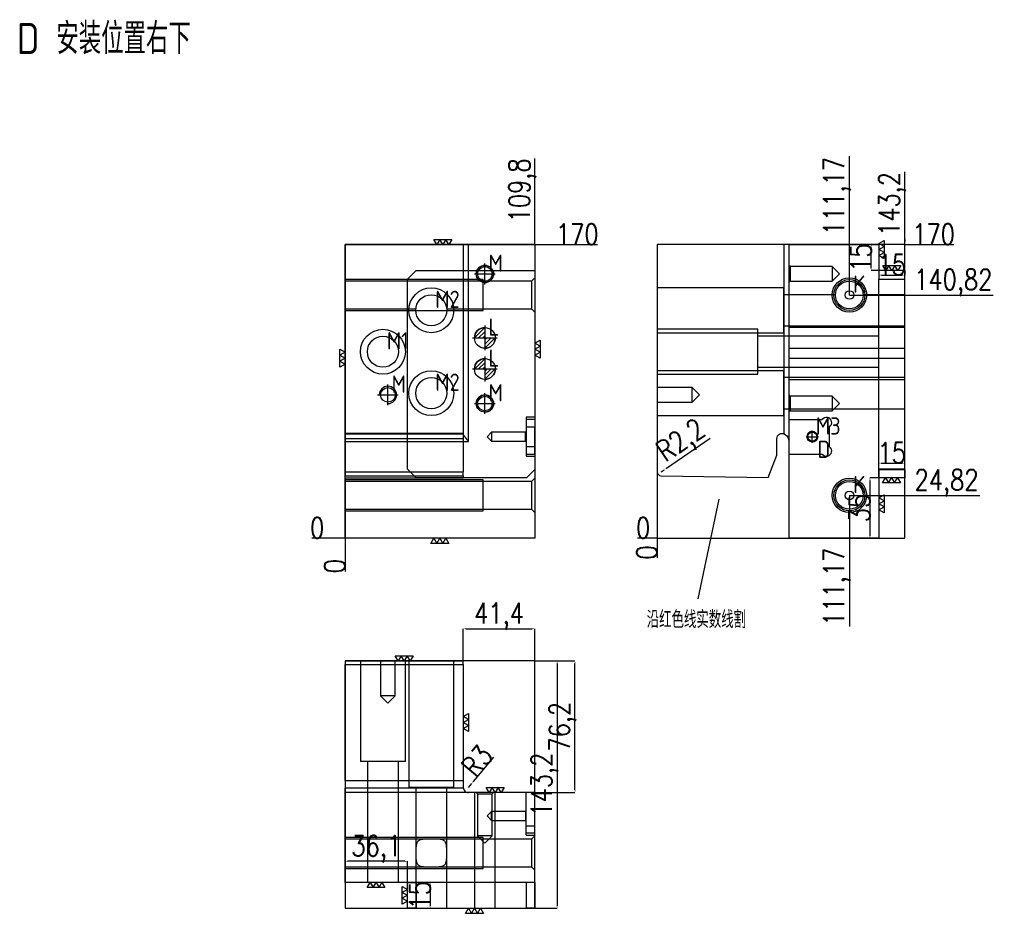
# Model space of a CAD drawing. Header units: millimetres. Extents: x 16399 to 17437, y 34813 to 35346.
# Drawn here: x 16399 to 16964, y 34813 to 35331 of the extents above; entities that cross this region are included whole.
import ezdxf

# ---------------------------------------------------------------- set-up
doc = ezdxf.new("R2010")
doc.units = ezdxf.units.MM
doc.linetypes.add('CENTER', pattern=[0])
doc.linetypes.add('DASHED', pattern=[0])
for name, color, linetype, lineweight in [('DIE', 20, 'Continuous', 20), ('DIE_W', 1, 'Continuous', 20), ('DIM', 4, 'Continuous', 20)]:
    doc.layers.add(name, color=color, linetype=linetype, lineweight=lineweight)
doc.styles.add('chinesef_fs', font='gbenor.shx', dxfattribs={"bigfont": 'gbcbig.shx'})
doc.styles.add('gbenor', font='gbenor.shx', dxfattribs={"bigfont": 'gbcbig.shx'})
doc.styles.add('TXT', font='txt.shx', dxfattribs={"width": 0.8, "bigfont": 'ctxt.shx'})
doc.dimstyles.new('零件', dxfattribs={"dimscale": 1.5, "dimtxt": 8, "dimasz": 1, "dimexe": 0, "dimexo": 0, "dimgap": 0, "dimtad": 1, "dimtxsty": 'TXT', "dimcen": 0, "dimclrd": 252, "dimclre": 252, "dimclrt": 4, "dimazin": 3, "dimtp": 0.001, "dimtm": 0.001, "dimtfac": 1, "dimtmove": 0, "dimatfit": 3, "dimlwd": 5, "dimlwe": 5})

# ---------------------------------------------------------------- blocks, each defined once
blk = doc.blocks.new('*D1109')
at = {"layer": 'Defpoints', "color": 0}
for p in [(16697.19, 35200.24), (16710.09, 35200.24), (16587.39, 35030.24)]:
    blk.add_point(p, dxfattribs=at)
at = {"layer": 'DIM', "color": 252, "lineweight": 5}
blk.add_line((16697.19, 35200.24), (16733.4, 35200.24), dxfattribs=at)
at = {"layer": 'DIM', "color": 4, "lineweight": 5, "insert": (16721.75, 35206.24), "char_height": 12, "attachment_point": 5, "style": 'TXT'}
blk.add_mtext('170', dxfattribs=at)
blk = doc.blocks.new('*D1110')
at = {"layer": 'Defpoints', "color": 0}
for p in [(16574.49, 35030.24), (16587.39, 35030.24), (16587.39, 35030.24)]:
    blk.add_point(p, dxfattribs=at)
at = {"layer": 'DIM', "color": 252, "lineweight": 5}
blk.add_line((16587.39, 35030.24), (16568.09, 35030.24), dxfattribs=at)
at = {"layer": 'DIM', "color": 4, "lineweight": 5, "insert": (16571.29, 35036.24), "char_height": 12, "attachment_point": 5, "style": 'TXT'}
blk.add_mtext('0', dxfattribs=at)
blk = doc.blocks.new('*D1111')
at = {"layer": 'Defpoints', "color": 0}
for p in [(16587.39, 35030.24), (16587.39, 35030.24), (16587.39, 35017.34)]:
    blk.add_point(p, dxfattribs=at)
at = {"layer": 'DIM', "color": 252, "lineweight": 5}
blk.add_line((16587.39, 35030.24), (16587.39, 35010.94), dxfattribs=at)
at = {"layer": 'DIM', "color": 4, "lineweight": 5, "insert": (16581.39, 35014.14), "char_height": 12, "attachment_point": 5, "rotation": 90, "style": 'TXT'}
blk.add_mtext('0', dxfattribs=at)
blk = doc.blocks.new('*D1112')
at = {"layer": 'Defpoints', "color": 0}
for p in [(16697.19, 35213.14), (16697.19, 35200.24), (16587.39, 35030.24)]:
    blk.add_point(p, dxfattribs=at)
at = {"layer": 'DIM', "color": 252, "lineweight": 5}
for p, q in [((16697.19, 35210.14), (16697.19, 35250.17)), ((16697.19, 35207.14), (16697.19, 35210.14)), ((16697.19, 35200.24), (16697.19, 35207.14))]:
    blk.add_line(p, q, dxfattribs=at)
at = {"layer": 'DIM', "color": 4, "lineweight": 5, "insert": (16690.05, 35231.65), "char_height": 12, "attachment_point": 5, "rotation": 90, "style": 'TXT'}
blk.add_mtext('109,8', dxfattribs=at)
blk = doc.blocks.new('*D1113')
at = {"layer": 'Defpoints', "color": 0}
for p in [(16697.19, 34959.24), (16697.19, 34816.04), (16710.09, 34816.04)]:
    blk.add_point(p, dxfattribs=at)
at = {"layer": 'DIM', "color": 252, "lineweight": 5}
for p, q in [((16697.19, 34959.24), (16710.09, 34959.24)), ((16710.09, 34957.74), (16710.09, 34817.54)), ((16697.19, 34816.04), (16710.09, 34816.04))]:
    blk.add_line(p, q, dxfattribs=at)
at = {"layer": 'DIM', "color": 252}
for points in [[(16710.34, 34957.74), (16709.84, 34957.74), (16710.09, 34959.24)], [(16709.84, 34817.54), (16710.34, 34817.54), (16710.09, 34816.04)]]:
    blk.add_solid(points, dxfattribs=at)
at = {"layer": 'DIM', "color": 4, "lineweight": 5, "insert": (16702.95, 34887.64), "char_height": 12, "attachment_point": 5, "rotation": 90, "style": 'TXT'}
blk.add_mtext('143,2', dxfattribs=at)
blk = doc.blocks.new('*D1114')
at = {"layer": 'Defpoints', "color": 0}
for p in [(16879.23, 35055.06), (16916.26, 35055.06), (16768.06, 35030.24)]:
    blk.add_point(p, dxfattribs=at)
at = {"layer": 'DIM', "color": 252, "lineweight": 5}
for p, q in [((16879.23, 35055.06), (16910.26, 35055.06)), ((16910.26, 35055.06), (16913.26, 35055.06)), ((16913.26, 35055.06), (16954.66, 35055.06))]:
    blk.add_line(p, q, dxfattribs=at)
at = {"layer": 'DIM', "color": 4, "lineweight": 5, "insert": (16935.46, 35062.21), "char_height": 12, "attachment_point": 5, "style": 'TXT'}
blk.add_mtext('24,82', dxfattribs=at)
blk = doc.blocks.new('*D1115')
at = {"layer": 'Defpoints', "color": 0}
for p in [(16879.23, 35171.06), (16916.26, 35171.06), (16768.06, 35030.24)]:
    blk.add_point(p, dxfattribs=at)
at = {"layer": 'DIM', "color": 252, "lineweight": 5}
for p, q in [((16879.23, 35171.06), (16910.26, 35171.06)), ((16910.26, 35171.06), (16913.26, 35171.06)), ((16913.26, 35171.06), (16962.43, 35171.06))]:
    blk.add_line(p, q, dxfattribs=at)
at = {"layer": 'DIM', "color": 4, "lineweight": 5, "insert": (16939.34, 35178.21), "char_height": 12, "attachment_point": 5, "style": 'TXT'}
blk.add_mtext('140,82', dxfattribs=at)
blk = doc.blocks.new('*D1116')
at = {"layer": 'Defpoints', "color": 0}
for p in [(16911.26, 35200.24), (16916.26, 35200.24), (16768.06, 35030.24)]:
    blk.add_point(p, dxfattribs=at)
at = {"layer": 'DIM', "color": 252, "lineweight": 5}
blk.add_line((16911.26, 35200.24), (16939.57, 35200.24), dxfattribs=at)
at = {"layer": 'DIM', "color": 4, "lineweight": 5, "insert": (16927.91, 35206.24), "char_height": 12, "attachment_point": 5, "style": 'TXT'}
blk.add_mtext('170', dxfattribs=at)
blk = doc.blocks.new('*D1117')
at = {"layer": 'Defpoints', "color": 0}
for p in [(16763.06, 35030.24), (16768.06, 35030.24), (16768.06, 35030.24)]:
    blk.add_point(p, dxfattribs=at)
at = {"layer": 'DIM', "color": 252, "lineweight": 5}
blk.add_line((16768.06, 35030.24), (16756.66, 35030.24), dxfattribs=at)
at = {"layer": 'DIM', "color": 4, "lineweight": 5, "insert": (16759.86, 35036.24), "char_height": 12, "attachment_point": 5, "style": 'TXT'}
blk.add_mtext('0', dxfattribs=at)
blk = doc.blocks.new('*D1118')
at = {"layer": 'Defpoints', "color": 0}
for p in [(16879.23, 35055.06), (16768.06, 35030.24), (16879.23, 35025.24)]:
    blk.add_point(p, dxfattribs=at)
at = {"layer": 'DIM', "color": 252, "lineweight": 5}
for p, q in [((16879.23, 35055.06), (16879.23, 35031.24)), ((16879.23, 35031.24), (16879.23, 35028.24)), ((16879.23, 35028.24), (16879.23, 34979.07))]:
    blk.add_line(p, q, dxfattribs=at)
at = {"layer": 'DIM', "color": 4, "lineweight": 5, "insert": (16872.08, 35002.15), "char_height": 12, "attachment_point": 5, "rotation": 90, "style": 'TXT'}
blk.add_mtext('111,17', dxfattribs=at)
blk = doc.blocks.new('*D1119')
at = {"layer": 'Defpoints', "color": 0}
for p in [(16768.06, 35030.24), (16768.06, 35030.24), (16768.06, 35025.24)]:
    blk.add_point(p, dxfattribs=at)
at = {"layer": 'DIM', "color": 252, "lineweight": 5}
blk.add_line((16768.06, 35030.24), (16768.06, 35018.84), dxfattribs=at)
at = {"layer": 'DIM', "color": 4, "lineweight": 5, "insert": (16762.06, 35022.04), "char_height": 12, "attachment_point": 5, "rotation": 90, "style": 'TXT'}
blk.add_mtext('0', dxfattribs=at)
blk = doc.blocks.new('*D1120')
at = {"layer": 'Defpoints', "color": 0}
for p in [(16911.26, 35205.24), (16911.26, 35200.24), (16768.06, 35030.24)]:
    blk.add_point(p, dxfattribs=at)
at = {"layer": 'DIM', "color": 252, "lineweight": 5}
for p, q in [((16911.26, 35202.24), (16911.26, 35242.27)), ((16911.26, 35200.24), (16911.26, 35203.24)), ((16911.26, 35203.24), (16911.26, 35202.24))]:
    blk.add_line(p, q, dxfattribs=at)
at = {"layer": 'DIM', "color": 4, "lineweight": 5, "insert": (16904.11, 35223.75), "char_height": 12, "attachment_point": 5, "rotation": 90, "style": 'TXT'}
blk.add_mtext('143,2', dxfattribs=at)
blk = doc.blocks.new('*D1121')
at = {"layer": 'Defpoints', "color": 0}
for p in [(16879.23, 35205.24), (16879.23, 35171.06), (16768.06, 35030.24)]:
    blk.add_point(p, dxfattribs=at)
at = {"layer": 'DIM', "color": 252, "lineweight": 5}
for p, q in [((16879.23, 35202.24), (16879.23, 35251.41)), ((16879.23, 35199.24), (16879.23, 35202.24)), ((16879.23, 35171.06), (16879.23, 35199.24))]:
    blk.add_line(p, q, dxfattribs=at)
at = {"layer": 'DIM', "color": 4, "lineweight": 5, "insert": (16872.08, 35228.32), "char_height": 12, "attachment_point": 5, "rotation": 90, "style": 'TXT'}
blk.add_mtext('111,17', dxfattribs=at)
blk = doc.blocks.new('pg_hx_L0')
at = {"color": 230}
for p, q in [((-0.5, -0.003), (0, 0.497)), ((0, 0.6), (0, -0.6)), ((-0.6, 0), (0.6, 0)), ((-0.3, 0), (0, 0.3)), ((-0.1, 0), (0, 0.1)), ((0.5, 0.003), (0, -0.497)), ((0.1, 0), (0, -0.1)), ((0.3, 0), (0, -0.3))]:
    blk.add_line(p, q, dxfattribs=at)
for start, end in [(90, 180), (270, 0)]:
    blk.add_arc((0, 0), 0.5, start, end, dxfattribs=at)
blk = doc.blocks.new('pg_hx_LLL0')
blk.add_blockref('pg_hx_L0', (0, 0))
blk = doc.blocks.new('*D1122')
at = {"layer": 'Defpoints', "color": 0}
for p in [(16697.19, 34977.85), (16655.79, 34959.24), (16697.19, 34959.24)]:
    blk.add_point(p, dxfattribs=at)
at = {"layer": 'DIM', "color": 252, "linetype": 'Continuous', "lineweight": 5}
for p, q in [((16655.79, 34959.24), (16655.79, 34977.85)), ((16657.29, 34977.85), (16695.69, 34977.85)), ((16697.19, 34959.24), (16697.19, 34977.85))]:
    blk.add_line(p, q, dxfattribs=at)
at = {"layer": 'DIM', "color": 252}
for points in [[(16657.29, 34978.1), (16657.29, 34977.6), (16655.79, 34977.85)], [(16695.69, 34977.6), (16695.69, 34978.1), (16697.19, 34977.85)]]:
    blk.add_solid(points, dxfattribs=at)
at = {"layer": 'DIM', "color": 4, "lineweight": 5, "insert": (16676.49, 34984.99), "char_height": 12, "attachment_point": 5, "style": 'TXT'}
blk.add_mtext('41,4', dxfattribs=at)
blk = doc.blocks.new('*D1123')
at = {"layer": 'Defpoints', "color": 0}
for p in [(16697.19, 34959.24), (16720.44, 34959.24), (16697.19, 34883.04)]:
    blk.add_point(p, dxfattribs=at)
at = {"layer": 'DIM', "color": 252, "linetype": 'Continuous', "lineweight": 5}
for p, q in [((16697.19, 34959.24), (16720.44, 34959.24)), ((16720.44, 34884.54), (16720.44, 34957.74)), ((16697.19, 34883.04), (16720.44, 34883.04))]:
    blk.add_line(p, q, dxfattribs=at)
at = {"layer": 'DIM', "color": 252}
for points in [[(16720.69, 34957.74), (16720.19, 34957.74), (16720.44, 34959.24)], [(16720.19, 34884.54), (16720.69, 34884.54), (16720.44, 34883.04)]]:
    blk.add_solid(points, dxfattribs=at)
at = {"layer": 'DIM', "color": 4, "lineweight": 5, "insert": (16713.3, 34921.14), "char_height": 12, "attachment_point": 5, "rotation": 90, "style": 'TXT'}
blk.add_mtext('76,2', dxfattribs=at)
blk = doc.blocks.new('*D1124')
at = {"layer": 'Defpoints', "color": 0}
for p in [(16623.31, 34831.04), (16625.99, 34816.04), (16636.58, 34816.04)]:
    blk.add_point(p, dxfattribs=at)
at = {"layer": 'DIM', "color": 252, "linetype": 'Continuous', "lineweight": 5}
for p, q in [((16623.31, 34831.04), (16636.58, 34831.04)), ((16636.58, 34829.54), (16636.58, 34817.54)), ((16625.99, 34816.04), (16636.58, 34816.04))]:
    blk.add_line(p, q, dxfattribs=at)
at = {"layer": 'DIM', "color": 252}
for points in [[(16636.83, 34829.54), (16636.33, 34829.54), (16636.58, 34831.04)], [(16636.33, 34817.54), (16636.83, 34817.54), (16636.58, 34816.04)]]:
    blk.add_solid(points, dxfattribs=at)
at = {"layer": 'DIM', "color": 4, "lineweight": 5, "insert": (16630.58, 34823.54), "char_height": 12, "attachment_point": 5, "rotation": 90, "style": 'TXT'}
blk.add_mtext('15', dxfattribs=at)
blk = doc.blocks.new('*D1125')
at = {"layer": 'Defpoints', "color": 0}
for p in [(16587.39, 34843.27), (16587.39, 34831.04), (16623.49, 34831.04)]:
    blk.add_point(p, dxfattribs=at)
at = {"layer": 'DIM', "color": 252, "linetype": 'Continuous', "lineweight": 5}
for p, q in [((16587.39, 34831.04), (16587.39, 34843.27)), ((16621.99, 34843.27), (16588.89, 34843.27)), ((16623.49, 34831.04), (16623.49, 34843.27))]:
    blk.add_line(p, q, dxfattribs=at)
at = {"layer": 'DIM', "color": 252}
for points in [[(16588.89, 34843.52), (16588.89, 34843.02), (16587.39, 34843.27)], [(16621.99, 34843.02), (16621.99, 34843.52), (16623.49, 34843.27)]]:
    blk.add_solid(points, dxfattribs=at)
at = {"layer": 'DIM', "color": 4, "lineweight": 5, "insert": (16605.44, 34850.42), "char_height": 12, "attachment_point": 5, "style": 'TXT'}
blk.add_mtext('36,1', dxfattribs=at)
blk = doc.blocks.new('*D1126')
at = {"layer": 'Defpoints', "color": 0}
for p in [(16896.26, 35185.24), (16911.26, 35185.24), (16911.26, 35182.6)]:
    blk.add_point(p, dxfattribs=at)
at = {"layer": 'DIM', "color": 252, "linetype": 'Continuous', "lineweight": 5}
for p, q in [((16896.26, 35185.24), (16896.26, 35182.6)), ((16897.76, 35182.6), (16909.76, 35182.6)), ((16911.26, 35185.24), (16911.26, 35182.6))]:
    blk.add_line(p, q, dxfattribs=at)
at = {"layer": 'DIM', "color": 252}
for points in [[(16897.76, 35182.85), (16897.76, 35182.35), (16896.26, 35182.6)], [(16909.76, 35182.35), (16909.76, 35182.85), (16911.26, 35182.6)]]:
    blk.add_solid(points, dxfattribs=at)
at = {"layer": 'DIM', "color": 4, "lineweight": 5, "insert": (16903.76, 35188.6), "char_height": 12, "attachment_point": 5, "style": 'TXT'}
blk.add_mtext('15', dxfattribs=at)
blk = doc.blocks.new('*D1127')
at = {"layer": 'Defpoints', "color": 0}
for p in [(16891.8, 35200.24), (16896.26, 35200.24), (16896.26, 35185.24)]:
    blk.add_point(p, dxfattribs=at)
at = {"layer": 'DIM', "color": 252, "linetype": 'Continuous', "lineweight": 5}
for p, q in [((16896.26, 35200.24), (16891.8, 35200.24)), ((16891.8, 35186.74), (16891.8, 35198.74)), ((16896.26, 35185.24), (16891.8, 35185.24))]:
    blk.add_line(p, q, dxfattribs=at)
at = {"layer": 'DIM', "color": 252}
for points in [[(16892.05, 35198.74), (16891.55, 35198.74), (16891.8, 35200.24)], [(16891.55, 35186.74), (16892.05, 35186.74), (16891.8, 35185.24)]]:
    blk.add_solid(points, dxfattribs=at)
at = {"layer": 'DIM', "color": 4, "lineweight": 5, "insert": (16885.8, 35192.74), "char_height": 12, "attachment_point": 5, "rotation": 90, "style": 'TXT'}
blk.add_mtext('15', dxfattribs=at)
blk = doc.blocks.new('*D1128')
at = {"layer": 'Defpoints', "color": 0}
for p in [(16896.26, 35065.24), (16891.11, 35030.24), (16896.26, 35030.24)]:
    blk.add_point(p, dxfattribs=at)
at = {"layer": 'DIM', "color": 252, "linetype": 'Continuous', "lineweight": 5}
for p, q in [((16896.26, 35065.24), (16891.11, 35065.24)), ((16891.11, 35063.74), (16891.11, 35031.74)), ((16896.26, 35030.24), (16891.11, 35030.24))]:
    blk.add_line(p, q, dxfattribs=at)
at = {"layer": 'DIM', "color": 252}
for points in [[(16891.36, 35063.74), (16890.86, 35063.74), (16891.11, 35065.24)], [(16890.86, 35031.74), (16891.36, 35031.74), (16891.11, 35030.24)]]:
    blk.add_solid(points, dxfattribs=at)
at = {"layer": 'DIM', "color": 4, "lineweight": 5, "insert": (16885.11, 35047.74), "char_height": 12, "attachment_point": 5, "rotation": 90, "style": 'TXT'}
blk.add_mtext('35', dxfattribs=at)
blk = doc.blocks.new('*D1129')
at = {"layer": 'Defpoints', "color": 0}
for p in [(16911.26, 35073.73), (16896.26, 35065.24), (16911.26, 35065.24)]:
    blk.add_point(p, dxfattribs=at)
at = {"layer": 'DIM', "color": 252, "linetype": 'Continuous', "lineweight": 5}
for p, q in [((16896.26, 35065.24), (16896.26, 35073.73)), ((16897.76, 35073.73), (16909.76, 35073.73)), ((16911.26, 35065.24), (16911.26, 35073.73))]:
    blk.add_line(p, q, dxfattribs=at)
at = {"layer": 'DIM', "color": 252}
for points in [[(16897.76, 35073.98), (16897.76, 35073.48), (16896.26, 35073.73)], [(16909.76, 35073.48), (16909.76, 35073.98), (16911.26, 35073.73)]]:
    blk.add_solid(points, dxfattribs=at)
at = {"layer": 'DIM', "color": 4, "lineweight": 5, "insert": (16903.76, 35079.73), "char_height": 12, "attachment_point": 5, "style": 'TXT'}
blk.add_mtext('15', dxfattribs=at)
blk = doc.blocks.new('*D1130')
at = {"layer": 'Defpoints', "color": 0}
for p in [(16770.26, 35068.66), (16772.07, 35069.9)]:
    blk.add_point(p, dxfattribs=at)
at = {"layer": 'DIE', "color": 252, "linetype": 'Continuous', "lineweight": 5}
for p, q in [((16773.31, 35070.75), (16798.69, 35088.12)), ((16770.26, 35068.66), (16772.07, 35069.9))]:
    blk.add_line(p, q, dxfattribs=at)
at = {"layer": 'DIE', "color": 252}
blk.add_solid([(16773.17, 35070.96), (16773.45, 35070.54), (16772.07, 35069.9)], dxfattribs=at)
at = {"layer": 'DIE', "color": 4, "lineweight": 5, "insert": (16782.59, 35085.75), "char_height": 12, "attachment_point": 5, "rotation": 34.3884, "style": 'TXT'}
blk.add_mtext('R2,2', dxfattribs=at)
blk = doc.blocks.new('*D1131')
at = {"layer": 'Defpoints', "color": 0}
for p in [(16658.79, 34886.04), (16660.72, 34888.34)]:
    blk.add_point(p, dxfattribs=at)
at = {"layer": 'DIM', "color": 252, "lineweight": 5}
for p, q in [((16661.68, 34889.48), (16673.39, 34903.43)), ((16658.79, 34886.04), (16660.72, 34888.34))]:
    blk.add_line(p, q, dxfattribs=at)
at = {"layer": 'DIM', "color": 252}
blk.add_solid([(16661.49, 34889.64), (16661.88, 34889.32), (16660.72, 34888.34)], dxfattribs=at)
at = {"layer": 'DIM', "color": 4, "lineweight": 5, "insert": (16663.8, 34901.34), "char_height": 12, "attachment_point": 5, "rotation": 49.9897, "style": 'TXT'}
blk.add_mtext('R3', dxfattribs=at)

msp = doc.modelspace()

# ---------------------------------------------------------------- linework, layer by layer
at = {"layer": 'DIE', "color": 2, "linetype": 'Continuous', "lineweight": 5}
for p, q in [((16587.391, 35200.237), (16587.391, 35068.66)), ((16655.791, 35200.237), (16587.391, 35200.237)), ((16658.791, 35200.237), (16655.791, 35200.237)), ((16655.791, 35200.237), (16655.791, 35068.66)), ((16697.191, 35200.237), (16658.791, 35200.237)), ((16697.191, 35200.237), (16697.191, 35099.018)), ((16841.256, 35200.237), (16768.056, 35200.237)), ((16768.056, 35200.237), (16768.056, 35068.659)), ((16844.256, 35200.237), (16841.256, 35200.237)), ((16844.256, 35200.237), (16844.256, 35086.237)), ((16844.256, 35200.237), (16896.256, 35200.237)), ((16896.256, 35200.237), (16896.256, 35185.237)), ((16911.256, 35185.237), (16896.256, 35185.237)), ((16911.256, 35070.037), (16911.256, 35185.237)), ((16692.191, 35099.018), (16692.191, 35079.018)), ((16697.191, 35099.018), (16692.191, 35099.018)), ((16844.256, 35099.018), (16863.565, 35099.018)), ((16692.191, 35094.827), (16697.191, 35094.827)), ((16697.191, 35083.21), (16697.191, 35094.827)), ((16867.756, 35083.21), (16867.756, 35094.827)), ((16697.191, 35083.21), (16692.191, 35083.21)), ((16692.191, 35079.018), (16697.191, 35079.018)), ((16697.191, 35079.018), (16697.191, 35030.237)), ((16844.256, 35079.018), (16863.565, 35079.018)), ((16896.256, 35070.037), (16896.256, 35030.237)), ((16896.256, 35070.037), (16911.256, 35070.037)), ((16911.256, 35070.037), (16911.256, 35065.237)), ((16587.391, 35065.236), (16587.391, 35030.237)), ((16911.256, 35065.237), (16896.256, 35065.237)), ((16697.191, 35030.237), (16587.391, 35030.237)), ((16896.256, 35030.237), (16844.256, 35030.237)), ((16655.791, 34957.106), (16655.791, 34959.237)), ((16587.391, 34890.037), (16587.391, 34885.537)), ((16655.791, 34890.037), (16655.791, 34886.037)), ((16697.191, 34883.037), (16587.391, 34883.037)), ((16587.391, 34831.037), (16587.391, 34883.037)), ((16697.191, 34831.037), (16697.191, 34883.037)), ((16697.191, 34831.037), (16587.391, 34831.037)), ((16623.491, 34816.037), (16623.491, 34831.037)), ((16628.491, 34831.037), (16628.491, 34816.037)), ((16692.391, 34816.037), (16692.391, 34831.037)), ((16697.191, 34831.037), (16697.191, 34816.037)), ((16628.491, 34816.037), (16623.491, 34816.037)), ((16628.491, 34816.037), (16692.391, 34816.037)), ((16697.191, 34816.037), (16692.391, 34816.037))]:
    msp.add_line(p, q, dxfattribs=at)
at = {"layer": 'DIE', "color": 155, "linetype": 'Continuous', "lineweight": 5}
for p, q in [((16658.791, 35086.237), (16658.791, 35200.237)), ((16841.256, 35200.237), (16841.256, 35090.798)), ((16655.833, 35090.567), (16655.79, 35090.567)), ((16655.79, 35086.237), (16658.791, 35086.237)), ((16587.391, 35068.66), (16655.791, 35068.66)), ((16655.833, 34885.537), (16587.391, 34885.537))]:
    msp.add_line(p, q, dxfattribs=at)
at = {"layer": 'DIE', "color": 5, "linetype": 'DASHED', "lineweight": 5, "ltscale": 0.574891}
for p, q in [((16845.003, 35187.49), (16844.256, 35188.237)), ((16869.256, 35187.49), (16845.003, 35187.49)), ((16845.003, 35187.49), (16845.003, 35178.984)), ((16873.509, 35183.237), (16869.256, 35187.49)), ((16869.256, 35187.49), (16869.256, 35178.984)), ((16869.256, 35178.984), (16873.509, 35183.237)), ((16844.256, 35178.237), (16845.003, 35178.984)), ((16845.003, 35178.984), (16869.256, 35178.984)), ((16788.256, 35117.49), (16768.056, 35117.49)), ((16792.509, 35113.237), (16788.256, 35117.49)), ((16788.256, 35108.984), (16788.256, 35117.49)), ((16788.256, 35108.984), (16792.509, 35113.237)), ((16845.003, 35112.49), (16844.256, 35113.237)), ((16869.256, 35112.49), (16845.003, 35112.49)), ((16845.003, 35112.49), (16845.003, 35103.984)), ((16873.509, 35108.237), (16869.256, 35112.49)), ((16869.256, 35112.49), (16869.256, 35103.984)), ((16768.056, 35108.984), (16788.256, 35108.984)), ((16869.256, 35103.984), (16873.509, 35108.237)), ((16844.256, 35103.237), (16845.003, 35103.984)), ((16845.003, 35103.984), (16869.256, 35103.984)), ((16672.191, 35091.621), (16669.588, 35089.018)), ((16691.794, 35091.621), (16672.191, 35091.621)), ((16672.191, 35091.621), (16672.191, 35086.415)), ((16692.191, 35092.018), (16691.794, 35091.621)), ((16691.794, 35089.018), (16691.794, 35091.621)), ((16669.588, 35089.018), (16672.191, 35086.415)), ((16672.191, 35086.415), (16691.794, 35086.415)), ((16691.794, 35086.415), (16691.794, 35089.018)), ((16691.794, 35086.415), (16692.191, 35086.018)), ((16607.938, 34959.237), (16607.938, 34939.037)), ((16616.444, 34939.037), (16616.444, 34959.237)), ((16607.938, 34939.037), (16612.191, 34934.784)), ((16612.191, 34939.037), (16607.938, 34939.037)), ((16612.191, 34934.784), (16616.444, 34939.037)), ((16616.444, 34939.037), (16612.191, 34939.037)), ((16663.291, 34883.037), (16664.038, 34882.29)), ((16664.038, 34882.29), (16664.038, 34858.037)), ((16664.038, 34882.29), (16672.544, 34882.29)), ((16672.544, 34882.29), (16673.291, 34883.037)), ((16672.544, 34858.037), (16672.544, 34882.29)), ((16672.191, 34872.14), (16669.588, 34869.537)), ((16669.588, 34869.537), (16672.191, 34866.934)), ((16691.794, 34872.14), (16672.191, 34872.14)), ((16672.191, 34866.934), (16672.191, 34872.14)), ((16692.191, 34872.537), (16691.794, 34872.14)), ((16691.794, 34872.14), (16691.794, 34866.934)), ((16672.191, 34866.934), (16691.794, 34866.934)), ((16691.794, 34866.934), (16692.191, 34866.537)), ((16664.038, 34858.037), (16668.291, 34853.784)), ((16672.544, 34858.037), (16664.038, 34858.037)), ((16668.291, 34853.784), (16672.544, 34858.037))]:
    msp.add_line(p, q, dxfattribs=at)
at = {"layer": 'DIE', "color": 6, "linetype": 'DASHED', "lineweight": 5, "ltscale": 0.574891}
for p, q in [((16667.391, 35180.062), (16587.391, 35180.062)), ((16667.391, 35162.062), (16667.391, 35180.062)), ((16587.391, 35162.062), (16667.391, 35162.062)), ((16667.391, 35064.062), (16587.391, 35064.062)), ((16667.391, 35046.062), (16667.391, 35064.062)), ((16587.391, 35046.062), (16667.391, 35046.062)), ((16667.391, 34857.067), (16587.391, 34857.067)), ((16667.391, 34839.067), (16667.391, 34857.067)), ((16587.391, 34839.067), (16667.391, 34839.067))]:
    msp.add_line(p, q, dxfattribs=at)
at = {"layer": 'DIE', "color": 2, "linetype": 'DASHED', "lineweight": 5, "ltscale": 0.574891}
for p, q in [((16628.491, 35185.237), (16623.491, 35180.237)), ((16623.491, 35070.237), (16623.491, 35180.237)), ((16628.491, 35185.237), (16697.191, 35185.237)), ((16896.256, 35185.237), (16896.256, 35180.237)), ((16896.256, 35070.237), (16896.256, 35180.237)), ((16896.256, 35180.237), (16911.256, 35180.237)), ((16623.491, 35070.237), (16628.491, 35065.237)), ((16692.391, 35065.237), (16697.191, 35070.037)), ((16911.256, 35070.237), (16896.256, 35070.237)), ((16896.256, 35070.237), (16896.256, 35070.037)), ((16692.391, 35065.237), (16628.491, 35065.237)), ((16692.191, 34863.729), (16692.191, 34883.037)), ((16692.191, 34863.729), (16697.191, 34863.729))]:
    msp.add_line(p, q, dxfattribs=at)
at = {"layer": 'DIE', "color": 11, "linetype": 'DASHED', "lineweight": 5, "ltscale": 0.574891}
for p, q in [((16697.191, 35181.062), (16695.191, 35179.062)), ((16695.191, 35163.062), (16697.191, 35161.062)), ((16655.791, 35090.969), (16587.391, 35090.969)), ((16697.191, 35065.062), (16695.191, 35063.062)), ((16695.191, 35047.062), (16697.191, 35045.062)), ((16697.191, 34858.068), (16695.191, 34856.068)), ((16695.191, 34840.067), (16697.191, 34838.067))]:
    msp.add_line(p, q, dxfattribs=at)
at = {"layer": 'DIE', "color": 31, "linetype": 'DASHED', "lineweight": 5, "ltscale": 0.574891}
for p, q in [((16841.256, 35175.237), (16768.056, 35175.237)), ((16841.256, 35149.237), (16841.256, 35175.237)), ((16871.228, 35171.241), (16841.256, 35171.241)), ((16911.256, 35171.241), (16887.225, 35171.241)), ((16841.256, 35153.234), (16911.256, 35153.234)), ((16826.256, 35151.237), (16768.056, 35151.237)), ((16768.056, 35149.237), (16841.256, 35149.237)), ((16826.256, 35125.237), (16826.256, 35151.237)), ((16896.256, 35147.241), (16826.256, 35147.241)), ((16826.256, 35129.234), (16896.256, 35129.234)), ((16841.256, 35127.237), (16768.056, 35127.237)), ((16768.056, 35125.237), (16826.256, 35125.237)), ((16841.256, 35101.237), (16841.256, 35127.237)), ((16911.256, 35123.241), (16841.256, 35123.241)), ((16768.056, 35101.237), (16841.256, 35101.237)), ((16841.256, 35105.234), (16911.256, 35105.234)), ((16697.191, 35100.25), (16692.191, 35100.25)), ((16692.191, 35100.25), (16692.191, 35099.018)), ((16692.191, 35079.018), (16692.191, 35077.786)), ((16692.191, 35077.786), (16697.191, 35077.786)), ((16596.291, 34959.237), (16596.291, 34901.037)), ((16622.291, 34901.037), (16622.291, 34959.237)), ((16624.291, 34959.237), (16624.291, 34886.037)), ((16650.291, 34886.037), (16650.291, 34959.237)), ((16609.291, 34901.037), (16596.291, 34901.037)), ((16600.288, 34901.037), (16600.288, 34831.037)), ((16622.291, 34901.037), (16609.291, 34901.037)), ((16618.295, 34831.037), (16618.295, 34901.037)), ((16637.291, 34886.037), (16624.291, 34886.037)), ((16628.288, 34886.037), (16628.288, 34816.037)), ((16650.291, 34886.037), (16637.291, 34886.037)), ((16646.295, 34816.037), (16646.295, 34886.037)), ((16692.191, 34858.305), (16692.191, 34863.729)), ((16697.191, 34859.537), (16692.191, 34859.537)), ((16692.191, 34858.305), (16697.191, 34858.305))]:
    msp.add_line(p, q, dxfattribs=at)
at = {"layer": 'DIE', "color": 31, "linetype": 'Continuous', "lineweight": 5}
for p, q in [((16697.191, 35099.018), (16697.191, 35094.827)), ((16697.191, 35079.018), (16697.191, 35083.21))]:
    msp.add_line(p, q, dxfattribs=at)
at = {"layer": 'DIE', "color": 155, "linetype": 'DASHED', "lineweight": 5, "ltscale": 0.574891}
for p, q in [((16655.79, 35090.567), (16587.391, 35090.567)), ((16587.391, 35087.969), (16655.791, 35087.969)), ((16587.391, 35086.237), (16655.79, 35086.237))]:
    msp.add_line(p, q, dxfattribs=at)
at = {"layer": 'DIE', "color": 4, "linetype": 'Continuous', "lineweight": 5}
msp.add_line((16803.687, 35052.859), (16791.511, 34995.234), dxfattribs=at)
at = {"layer": 'DIE', "color": 1, "linetype": 'Continuous', "lineweight": 5}
msp.add_lwpolyline([(16768.056, 35068.659, 0.4091108), (16770.218, 35066.459), (16832.257, 35065.377), (16837.256, 35078.289), (16837.256, 35087.969, -0.5773508), (16841.756, 35090.567), (16841.756, 35090.567, -0.2679493), (16844.256, 35086.237), (16844.256, 35030.237)], format="xyb", dxfattribs=at)
msp.add_lwpolyline([(16844.256, 35086.237), (16844.256, 35086.237)], dxfattribs=at)
at = {"layer": 'DIE', "color": 2, "linetype": 'Continuous', "lineweight": 5}
for centre, radius in [((16668.291, 35183.237), 5), ((16879.226, 35171.062), 10), ((16637.291, 35162.237), 13), ((16668.291, 35146.237), 6), ((16609.291, 35138.237), 13), ((16668.291, 35128.237), 6), ((16637.291, 35114.237), 13), ((16612.191, 35113.237), 4.253), ((16668.291, 35108.237), 5), ((16857.756, 35089.018), 3), ((16879.226, 35055.062), 10)]:
    msp.add_circle(centre, radius, dxfattribs=at)
at = {"layer": 'DIE', "color": 42, "linetype": 'Continuous', "lineweight": 5}
for centre, radius in [((16668.291, 35183.237), 4.253), ((16637.291, 35162.237), 9.003), ((16879.226, 35171.062), 2.5), ((16609.291, 35138.237), 9.003), ((16637.291, 35114.237), 9.003), ((16668.291, 35108.237), 4.253), ((16857.756, 35089.018), 2.603), ((16879.226, 35055.062), 2.5)]:
    msp.add_circle(centre, radius, dxfattribs=at)
at = {"layer": 'DIE', "color": 6, "linetype": 'DASHED', "lineweight": 5, "ltscale": 0.574891}
for centre in [(16879.226, 35171.062), (16879.226, 35055.062)]:
    msp.add_circle(centre, 9, dxfattribs=at)
at = {"layer": 'DIE', "color": 42, "linetype": 'Continuous', "lineweight": 5}
for centre, radius in [((16668.291, 35183.237), 5), ((16612.191, 35113.237), 5), ((16668.291, 35108.237), 5), ((16857.756, 35089.018), 3)]:
    msp.add_arc(centre, radius, 270, 180, dxfattribs=at)
at = {"layer": 'DIE', "color": 2, "linetype": 'Continuous', "lineweight": 5}
for centre, start, end in [((16865.989, 35097.25), 306.1042, 143.89579), ((16865.989, 35080.786), 216.10422, 53.8958)]:
    msp.add_arc(centre, 3, start, end, dxfattribs=at)
at = {"layer": 'DIE', "color": 2, "linetype": 'Continuous', "lineweight": 5, "ltscale": 0.2}
msp.add_arc((16658.791, 34886.037), 3, 179.99987, 270.00012, dxfattribs=at)
at = {"layer": 'DIE', "color": 2, "linetype": 'Continuous', "lineweight": 5}
msp.add_open_spline([(16655.791, 35090.798), (16655.791, 35090.767), (16655.794, 35090.732), (16655.809, 35090.655), (16655.819, 35090.613), (16655.833, 35090.567)], degree=3, knots=[0, 0, 0, 0, 0.5, 0.5, 1, 1, 1, 1], dxfattribs=at)
at = {"layer": 'DIE', "color": 155, "linetype": 'Continuous', "lineweight": 5}
for points in [[(16587.391, 35066.46), (16610.191, 35066.46), (16632.991, 35066.46), (16655.791, 35066.46)], [(16587.391, 34957.076), (16610.191, 34957.076), (16632.991, 34957.076), (16655.791, 34957.076)]]:
    msp.add_open_spline(points, degree=3, dxfattribs=at)
at = {"layer": 'DIE', "color": 2, "linetype": 'Continuous', "lineweight": 5}
msp.add_open_spline([(16655.791, 34957.079), (16655.791, 34890.037)], degree=1, dxfattribs=at)
at = {"layer": 'DIE_W', "color": 1, "linetype": 'CENTER', "lineweight": 5, "ltscale": 0.574891}
for p, q in [((16668.291, 35177.237), (16668.291, 35189.237)), ((16662.291, 35183.237), (16674.291, 35183.237)), ((16612.191, 35107.237), (16612.191, 35119.237)), ((16606.191, 35113.237), (16618.191, 35113.237)), ((16668.291, 35102.237), (16668.291, 35114.237)), ((16662.291, 35108.237), (16674.291, 35108.237)), ((16857.756, 35085.418), (16857.756, 35092.618)), ((16854.156, 35089.018), (16861.356, 35089.018))]:
    msp.add_line(p, q, dxfattribs=at)
at = {"layer": 'DIE_W', "color": 1, "linetype": 'DASHED', "lineweight": 5, "ltscale": 0.574891}
for p, q in [((16695.191, 35179.062), (16587.391, 35179.062)), ((16695.191, 35179.062), (16695.191, 35163.062)), ((16587.391, 35163.062), (16628.325, 35163.062)), ((16646.257, 35163.062), (16695.191, 35163.062)), ((16911.256, 35152.237), (16844.256, 35152.237)), ((16844.256, 35140.237), (16911.256, 35140.237)), ((16911.256, 35134.237), (16844.256, 35134.237)), ((16844.256, 35122.237), (16911.256, 35122.237)), ((16695.191, 35063.062), (16587.391, 35063.062)), ((16695.191, 35063.062), (16695.191, 35047.062)), ((16587.391, 35047.062), (16695.191, 35047.062)), ((16662.291, 34883.037), (16662.291, 34816.037)), ((16674.291, 34816.037), (16674.291, 34883.037)), ((16695.191, 34856.068), (16587.391, 34856.068)), ((16695.191, 34856.068), (16695.191, 34840.067)), ((16587.391, 34840.067), (16695.191, 34840.067))]:
    msp.add_line(p, q, dxfattribs=at)
at = {"layer": 'DIE_W', "color": 1, "linetype": 'Continuous', "lineweight": 5}
for p, q in [((16587.391, 35068.66), (16587.391, 35066.461)), ((16655.791, 35066.461), (16655.791, 35068.66)), ((16587.391, 35065.289), (16655.791, 35065.289)), ((16587.391, 34959.237), (16587.391, 34957.106)), ((16587.391, 34959.237), (16655.791, 34959.237)), ((16587.391, 34890.037), (16655.791, 34890.037)), ((16587.391, 34883.037), (16587.391, 34885.537))]:
    msp.add_line(p, q, dxfattribs=at)
for centre in [(16879.226, 35171.062), (16879.226, 35055.062)]:
    msp.add_circle(centre, 8, dxfattribs=at)
msp.add_open_spline([(16658.791, 35086.237), (16658.786, 35086.244), (16658.781, 35086.25), (16658.771, 35086.262), (16658.757, 35086.281), (16658.723, 35086.325), (16658.654, 35086.413), (16658.596, 35086.488), (16658.48, 35086.638), (16658.403, 35086.738), (16658.172, 35087.037), (16658.02, 35087.235), (16657.794, 35087.531), (16657.719, 35087.63), (16657.608, 35087.777), (16657.57, 35087.827), (16657.497, 35087.925), (16657.46, 35087.973), (16657.279, 35088.216), (16657.139, 35088.407), (16656.936, 35088.688), (16656.87, 35088.78), (16656.741, 35088.964), (16656.678, 35089.056), (16656.586, 35089.191), (16656.555, 35089.236), (16656.511, 35089.303), (16656.496, 35089.325), (16656.467, 35089.37), (16656.452, 35089.392), (16656.381, 35089.502), (16656.326, 35089.587), (16656.223, 35089.755), (16656.175, 35089.837), (16656.084, 35089.997), (16656.043, 35090.075), (16655.995, 35090.169), (16655.986, 35090.188), (16655.968, 35090.225), (16655.959, 35090.244), (16655.934, 35090.299), (16655.918, 35090.334), (16655.875, 35090.439), (16655.851, 35090.505), (16655.833, 35090.567)], degree=3, knots=[0, 0, 0, 0, 0.0039062, 0.0039062, 0.0078125, 0.015625, 0.03125, 0.0625, 0.0625, 0.125, 0.125, 0.25, 0.25, 0.3125, 0.3125, 0.34375, 0.34375, 0.375, 0.375, 0.5, 0.5, 0.5625, 0.5625, 0.625, 0.625, 0.65625, 0.65625, 0.671875, 0.671875, 0.6875, 0.6875, 0.75, 0.75, 0.8125, 0.8125, 0.875, 0.875, 0.890625, 0.890625, 0.90625, 0.90625, 0.9375, 0.9375, 1, 1, 1, 1], dxfattribs=at)
for points in [[(16587.391, 35065.289), (16587.391, 35066.459)], [(16655.791, 35066.459), (16655.791, 35065.289)], [(16587.391, 34890.037), (16587.391, 34957.079)]]:
    msp.add_open_spline(points, degree=1, dxfattribs=at)
at = {"layer": 'DIE_W', "color": 1, "linetype": 'DASHED', "lineweight": 5, "ltscale": 0.574891}
msp.add_open_spline([(16631.696, 34855.869), (16631.841, 34855.895), (16631.988, 34855.917), (16632.29, 34855.956), (16632.444, 34855.972), (16632.914, 34856.013), (16633.238, 34856.031), (16633.742, 34856.049), (16633.913, 34856.054), (16634.174, 34856.059), (16634.262, 34856.06), (16634.438, 34856.063), (16634.526, 34856.064), (16634.968, 34856.067), (16635.326, 34856.068), (16636.051, 34856.067), (16636.417, 34856.066), (16636.881, 34856.066), (16636.974, 34856.066), (16637.16, 34856.066), (16637.253, 34856.066), (16637.531, 34856.066), (16637.716, 34856.066), (16638.268, 34856.066), (16638.633, 34856.067), (16639.175, 34856.068), (16639.355, 34856.067), (16639.623, 34856.067), (16639.758, 34856.066), (16639.891, 34856.065), (16639.98, 34856.064), (16640.025, 34856.064), (16640.423, 34856.06), (16640.767, 34856.053), (16641.433, 34856.027), (16641.755, 34856.008), (16642.223, 34855.964), (16642.376, 34855.946), (16642.563, 34855.921), (16642.601, 34855.915), (16642.675, 34855.904), (16642.712, 34855.899), (16642.823, 34855.881), (16642.895, 34855.868), (16643.252, 34855.8), (16643.518, 34855.731), (16643.892, 34855.6), (16644.012, 34855.551), (16644.185, 34855.471), (16644.27, 34855.429), (16644.352, 34855.383), (16644.406, 34855.352), (16644.433, 34855.336), (16644.671, 34855.19), (16644.859, 34855.04), (16645.191, 34854.695), (16645.336, 34854.499), (16645.478, 34854.25), (16645.493, 34854.222), (16645.524, 34854.165), (16645.568, 34854.079), (16645.61, 34853.99), (16645.689, 34853.808), (16645.737, 34853.683), (16645.867, 34853.291), (16645.937, 34853.01), (16646.001, 34852.672), (16646.007, 34852.634), (16646.021, 34852.558), (16646.04, 34852.443), (16646.058, 34852.327), (16646.091, 34852.091), (16646.11, 34851.931), (16646.143, 34851.605), (16646.172, 34851.273), (16646.193, 34850.929), (16646.204, 34850.709), (16646.206, 34850.665), (16646.21, 34850.577), (16646.212, 34850.533), (16646.218, 34850.4), (16646.222, 34850.311), (16646.231, 34850.043), (16646.241, 34849.684), (16646.251, 34849.138), (16646.254, 34848.771), (16646.256, 34848.493), (16646.256, 34848.354), (16646.257, 34848.215), (16646.257, 34848.121), (16646.257, 34848.075), (16646.257, 34847.842), (16646.255, 34847.471), (16646.25, 34846.921), (16646.239, 34846.377), (16646.229, 34846.019), (16646.219, 34845.752), (16646.215, 34845.663), (16646.209, 34845.53), (16646.207, 34845.486), (16646.203, 34845.398), (16646.191, 34845.179), (16646.167, 34844.794), (16646.137, 34844.464), (16646.103, 34844.141), (16646.083, 34843.982), (16646.038, 34843.672), (16646.012, 34843.52), (16645.969, 34843.298), (16645.953, 34843.224), (16645.929, 34843.115), (16645.92, 34843.079), (16645.903, 34843.008), (16645.858, 34842.831), (16645.808, 34842.663), (16645.675, 34842.276), (16645.569, 34842.039), (16645.379, 34841.714), (16645.31, 34841.611), (16645.216, 34841.488), (16645.197, 34841.464), (16645.158, 34841.416), (16645.099, 34841.346), (16645.037, 34841.279), (16644.825, 34841.065), (16644.634, 34840.918), (16644.316, 34840.729), (16644.205, 34840.671), (16644.058, 34840.605), (16644.028, 34840.592), (16643.968, 34840.567), (16643.877, 34840.53), (16643.784, 34840.496), (16643.468, 34840.389), (16643.198, 34840.323), (16642.768, 34840.244), (16642.621, 34840.221), (16642.393, 34840.191), (16642.316, 34840.182), (16642.161, 34840.165), (16642.083, 34840.158), (16641.689, 34840.122), (16641.363, 34840.104), (16640.858, 34840.086), (16640.688, 34840.081), (16640.428, 34840.076), (16640.34, 34840.075), (16640.164, 34840.072), (16640.076, 34840.071), (16639.809, 34840.069), (16639.452, 34840.067), (16639.091, 34840.067), (16638.547, 34840.067), (16638.18, 34840.068), (16637.718, 34840.069), (16637.625, 34840.069), (16637.439, 34840.069), (16637.346, 34840.069), (16637.066, 34840.069), (16636.881, 34840.069), (16636.326, 34840.068), (16635.961, 34840.067), (16635.419, 34840.067), (16635.059, 34840.067), (16634.703, 34840.069), (16634.482, 34840.072), (16634.438, 34840.072), (16634.349, 34840.073), (16634.305, 34840.074), (16634.173, 34840.076), (16634.086, 34840.077), (16633.827, 34840.083), (16633.657, 34840.088), (16633.156, 34840.107), (16632.833, 34840.126), (16632.366, 34840.17), (16632.213, 34840.187), (16631.989, 34840.218), (16631.877, 34840.234), (16631.768, 34840.253), (16631.695, 34840.266), (16631.659, 34840.272), (16631.336, 34840.334), (16631.068, 34840.402), (16630.569, 34840.577), (16630.338, 34840.683), (16630.1, 34840.829), (16630.073, 34840.845), (16630.022, 34840.879), (16629.945, 34840.931), (16629.774, 34841.059), (16629.641, 34841.18), (16629.391, 34841.44), (16629.246, 34841.635), (16629.089, 34841.911), (16629.059, 34841.968), (16629.001, 34842.085), (16628.973, 34842.144), (16628.893, 34842.326), (16628.845, 34842.453), (16628.715, 34842.845), (16628.645, 34843.126), (16628.582, 34843.463), (16628.575, 34843.501), (16628.561, 34843.577), (16628.555, 34843.616), (16628.536, 34843.732), (16628.524, 34843.81), (16628.491, 34844.046), (16628.472, 34844.207), (16628.439, 34844.534), (16628.41, 34844.866), (16628.389, 34845.21), (16628.376, 34845.473), (16628.372, 34845.561), (16628.366, 34845.695), (16628.364, 34845.739), (16628.361, 34845.829), (16628.352, 34846.053), (16628.341, 34846.458), (16628.332, 34847.005), (16628.326, 34847.556), (16628.325, 34847.927), (16628.326, 34848.207), (16628.326, 34848.301), (16628.326, 34848.487), (16628.327, 34848.58), (16628.329, 34848.857), (16628.333, 34849.225), (16628.343, 34849.769), (16628.354, 34850.127), (16628.367, 34850.482), (16628.375, 34850.659), (16628.387, 34850.878), (16628.39, 34850.921), (16628.395, 34851.008), (16628.403, 34851.138), (16628.412, 34851.266), (16628.431, 34851.518), (16628.446, 34851.684), (16628.481, 34852.007), (16628.501, 34852.165), (16628.547, 34852.475), (16628.572, 34852.627), (16628.616, 34852.849), (16628.639, 34852.958), (16628.665, 34853.066), (16628.682, 34853.137), (16628.691, 34853.173), (16628.737, 34853.348), (16628.778, 34853.483), (16628.913, 34853.871), (16629.019, 34854.108), (16629.211, 34854.431), (16629.28, 34854.534), (16629.373, 34854.656), (16629.392, 34854.68), (16629.431, 34854.727), (16629.451, 34854.751), (16629.512, 34854.82), (16629.554, 34854.864), (16629.768, 34855.078), (16629.96, 34855.225), (16630.279, 34855.412), (16630.391, 34855.47), (16630.567, 34855.548), (16630.628, 34855.573), (16630.751, 34855.621), (16630.813, 34855.644), (16631.005, 34855.708), (16631.137, 34855.746), (16631.341, 34855.796), (16631.445, 34855.82), (16631.57, 34855.845), (16631.632, 34855.857), (16631.659, 34855.862), (16631.678, 34855.866), (16631.687, 34855.867), (16631.696, 34855.869)], degree=3, knots=[0, 0, 0, 0, 0.0078125, 0.0078125, 0.015625, 0.015625, 0.03125, 0.03125, 0.0390625, 0.0390625, 0.0429688, 0.0429688, 0.046875, 0.046875, 0.0625, 0.0625, 0.078125, 0.078125, 0.0820313, 0.0820313, 0.0859375, 0.0859375, 0.09375, 0.09375, 0.109375, 0.109375, 0.1171875, 0.1171875, 0.1210938, 0.1230469, 0.1230469, 0.125, 0.125, 0.140625, 0.140625, 0.15625, 0.15625, 0.1640625, 0.1640625, 0.1660156, 0.1660156, 0.1679688, 0.1679688, 0.171875, 0.171875, 0.1875, 0.1875, 0.1953125, 0.1953125, 0.1992188, 0.2011719, 0.2011719, 0.203125, 0.203125, 0.21875, 0.21875, 0.234375, 0.234375, 0.2363281, 0.2363281, 0.2382813, 0.2421875, 0.2421875, 0.25, 0.25, 0.265625, 0.265625, 0.2675781, 0.2675781, 0.2695313, 0.2734375, 0.2734375, 0.28125, 0.28125, 0.2890625, 0.296875, 0.296875, 0.2988281, 0.2988281, 0.3007813, 0.3007813, 0.3046875, 0.3046875, 0.3125, 0.3203125, 0.328125, 0.328125, 0.3320313, 0.3339844, 0.3339844, 0.3359375, 0.3359375, 0.34375, 0.3515625, 0.359375, 0.3671875, 0.3671875, 0.3710938, 0.3710938, 0.3730469, 0.3730469, 0.375, 0.3828125, 0.390625, 0.390625, 0.3984375, 0.3984375, 0.40625, 0.40625, 0.4101562, 0.4101562, 0.4121094, 0.4121094, 0.4140625, 0.421875, 0.421875, 0.4375, 0.4375, 0.4453125, 0.4453125, 0.4472656, 0.4472656, 0.4492187, 0.453125, 0.453125, 0.46875, 0.46875, 0.4765625, 0.4765625, 0.4785156, 0.4785156, 0.4804687, 0.484375, 0.484375, 0.5, 0.5, 0.5078125, 0.5078125, 0.5117187, 0.5117187, 0.515625, 0.515625, 0.53125, 0.53125, 0.5390625, 0.5390625, 0.5429687, 0.5429687, 0.546875, 0.546875, 0.5546875, 0.5625, 0.5625, 0.578125, 0.578125, 0.5820312, 0.5820312, 0.5859375, 0.5859375, 0.59375, 0.59375, 0.609375, 0.609375, 0.6171875, 0.625, 0.625, 0.6269531, 0.6269531, 0.6289062, 0.6289062, 0.6328125, 0.6328125, 0.640625, 0.640625, 0.65625, 0.65625, 0.6640625, 0.6640625, 0.6679687, 0.6699219, 0.6699219, 0.671875, 0.671875, 0.6875, 0.6875, 0.703125, 0.703125, 0.7050781, 0.7050781, 0.7070312, 0.7109375, 0.71875, 0.71875, 0.734375, 0.734375, 0.7382812, 0.7382812, 0.7421875, 0.7421875, 0.75, 0.75, 0.765625, 0.765625, 0.7675781, 0.7675781, 0.7695312, 0.7695312, 0.7734375, 0.7734375, 0.78125, 0.78125, 0.7890625, 0.796875, 0.796875, 0.8007812, 0.8007812, 0.8027344, 0.8027344, 0.8046875, 0.8125, 0.8203125, 0.828125, 0.8359375, 0.8359375, 0.8398437, 0.8398437, 0.84375, 0.84375, 0.8515625, 0.859375, 0.8671875, 0.8671875, 0.875, 0.875, 0.8769531, 0.8769531, 0.8789062, 0.8828125, 0.8828125, 0.890625, 0.890625, 0.8984375, 0.8984375, 0.90625, 0.90625, 0.9101562, 0.9121094, 0.9121094, 0.9140625, 0.9140625, 0.921875, 0.921875, 0.9375, 0.9375, 0.9453125, 0.9453125, 0.9472656, 0.9472656, 0.9492187, 0.9492187, 0.953125, 0.953125, 0.96875, 0.96875, 0.9765625, 0.9765625, 0.9804687, 0.9804687, 0.984375, 0.984375, 0.9921875, 0.9921875, 0.9960937, 0.9980469, 0.9990234, 0.9995117, 0.9995117, 1, 1, 1, 1], dxfattribs=at)
at = {"layer": 'DIM', "linetype": 'Continuous', "lineweight": 5}
for points in [[(16649.136, 35203.237), (16647.404, 35200.237), (16645.672, 35203.237), (16643.94, 35200.237), (16642.208, 35203.237), (16640.476, 35200.237), (16638.744, 35203.237), (16649.136, 35203.237)], [(16899.256, 35192.198), (16896.256, 35193.93), (16899.256, 35195.662), (16896.256, 35197.394), (16899.256, 35199.126), (16896.256, 35200.858), (16899.256, 35202.59), (16899.256, 35192.198)], [(16908.953, 35188.237), (16907.221, 35185.237), (16905.489, 35188.237), (16903.756, 35185.237), (16902.024, 35188.237), (16900.292, 35185.237), (16898.56, 35188.237), (16908.953, 35188.237)], [(16700.191, 35134.448), (16697.191, 35136.18), (16700.191, 35137.913), (16697.191, 35139.645), (16700.191, 35141.377), (16697.191, 35143.109), (16700.191, 35144.841), (16700.191, 35134.448)], [(16584.391, 35139.645), (16587.391, 35137.913), (16584.391, 35136.18), (16587.391, 35134.448), (16584.391, 35132.716), (16587.391, 35130.984), (16584.391, 35129.252), (16584.391, 35139.645)], [(16898.453, 35062.237), (16900.185, 35065.237), (16901.917, 35062.237), (16903.649, 35065.237), (16905.381, 35062.237), (16907.113, 35065.237), (16908.845, 35062.237), (16898.453, 35062.237)], [(16899.256, 35044.941), (16896.256, 35046.673), (16899.256, 35048.405), (16896.256, 35050.137), (16899.256, 35051.869), (16896.256, 35053.601), (16899.256, 35055.333), (16899.256, 35044.941)], [(16637.095, 35027.237), (16638.827, 35030.237), (16640.559, 35027.237), (16642.291, 35030.237), (16644.023, 35027.237), (16645.755, 35030.237), (16647.487, 35027.237), (16637.095, 35027.237)], [(16626.787, 34962.237), (16625.055, 34959.237), (16623.323, 34962.237), (16621.591, 34959.237), (16619.859, 34962.237), (16618.127, 34959.237), (16616.395, 34962.237), (16626.787, 34962.237)], [(16658.791, 34918.362), (16655.791, 34920.094), (16658.791, 34921.826), (16655.791, 34923.558), (16658.791, 34925.29), (16655.791, 34927.022), (16658.791, 34928.754), (16658.791, 34918.362)], [(16679.487, 34886.037), (16677.755, 34883.037), (16676.023, 34886.037), (16674.291, 34883.037), (16672.559, 34886.037), (16670.827, 34883.037), (16669.095, 34886.037), (16679.487, 34886.037)], [(16600.098, 34828.037), (16601.83, 34831.037), (16603.562, 34828.037), (16605.294, 34831.037), (16607.026, 34828.037), (16608.758, 34831.037), (16610.491, 34828.037), (16600.098, 34828.037)], [(16620.491, 34828.733), (16623.491, 34827.001), (16620.491, 34825.269), (16623.491, 34823.537), (16620.491, 34821.805), (16623.491, 34820.073), (16620.491, 34818.341), (16620.491, 34828.733)], [(16657.095, 34813.037), (16658.827, 34816.037), (16660.559, 34813.037), (16662.291, 34816.037), (16664.023, 34813.037), (16665.755, 34816.037), (16667.487, 34813.037), (16657.095, 34813.037)]]:
    msp.add_lwpolyline(points, close=True, dxfattribs=at)
at = {"layer": 'DIM', "color": 252, "linetype": 'DASHED', "lineweight": 5}
msp.add_lwpolyline([(16587.391, 35030.237), (16587.391, 35200.237), (16697.191, 35200.237), (16697.191, 35030.237)], close=True, dxfattribs=at)
at = {"layer": 'DIM', "color": 252, "linetype": 'DASHED', "lineweight": 5, "ltscale": 0.574891}
for points in [[(16768.056, 35030.237), (16911.256, 35030.237), (16911.256, 35200.237), (16768.056, 35200.237)], [(16587.391, 34816.037), (16697.191, 34816.037), (16697.191, 34959.237), (16587.391, 34959.237)]]:
    msp.add_lwpolyline(points, close=True, dxfattribs=at)

# ---------------------------------------------------------------- block references
at = {"layer": 'DIE', "lineweight": 5, "ltscale": 0.574891, "xscale": 12, "yscale": 12, "zscale": 12}
for p in [(16668.291, 35146.237), (16668.291, 35128.237)]:
    msp.add_blockref('pg_hx_LLL0', p, dxfattribs=at)

# ---------------------------------------------------------------- texts
at = {"layer": 'DIM', "color": 21, "lineweight": 5, "style": 'gbenor'}
msp.add_text('D 安装位置右下', height=18, dxfattribs=at).set_placement((16397.368, 35310.507))
at = {"layer": 'DIM', "color": 4, "lineweight": 5, "style": 'gbenor'}
for s, p in [('M', (16670.416, 35184.492)), ('K', (16881.411, 35172.347)), ('M2', (16639.576, 35163.572)), ('L', (16670.436, 35147.502)), ('M1', (16611.576, 35139.572)), ('L', (16670.436, 35129.502)), ('M', (16614.316, 35114.492)), ('M2', (16639.576, 35115.572)), ('M', (16670.416, 35109.492)), ('M3', (16859.841, 35090.253)), ('D', (16860.78, 35076.723)), ('K', (16881.411, 35056.347))]:
    msp.add_text(s, height=10, dxfattribs=at).set_placement(p)
at = {"layer": 'DIM', "color": 4, "lineweight": 5, "style": 'chinesef_fs', "width": 0.9984}
msp.add_text('沿红色线实数线割', height=10, dxfattribs=at).set_placement((16761.926, 34978.219))

# ---------------------------------------------------------------- dimensions: what is measured, and where the dimension line sits
at = {"layer": 'DIE', "color": 1, "linetype": 'Continuous', "lineweight": 5}
dim = msp.add_radius_dim(center=(16770.256, 35068.659), mpoint=(16772.072, 35069.902), dimstyle='零件', dxfattribs=at)
dim.commit()
dim.dimension.update_dxf_attribs({"geometry": '*D1130', "text_midpoint": (16786.62, 35079.858), "dimtype": 164})
at = {"layer": 'DIM', "lineweight": 5}
for feature_location, offset, dtype, origin, picture, middle in [((16697.191, 35200.237), (0, 12.9), 1, (16587.391, 35030.237), '*D1112', (16690.048, 35231.652)), ((16879.226, 35171.062), (0, 34.175), 1, (16768.056, 35030.237), '*D1121', (16872.084, 35228.323)), ((16911.256, 35200.237), (0, 5), 1, (16768.056, 35030.237), '*D1120', (16904.114, 35223.752)), ((16697.191, 35200.237), (12.9, 0), 0, (16587.391, 35030.237), '*D1109', (16721.748, 35206.237)), ((16911.256, 35200.237), (5, 0), 0, (16768.056, 35030.237), '*D1116', (16927.914, 35206.237)), ((16879.2265, 35171.062), (37.03, 0.0002), 0, (16768.0565, 35030.2373), '*D1115', (16939.3422, 35178.2051)), ((16879.2265, 35055.062), (37.03, 0.0002), 0, (16768.0565, 35030.2373), '*D1114', (16935.4565, 35062.2051)), ((16879.226, 35055.062), (0, -29.825), 1, (16768.056, 35030.237), '*D1118', (16872.084, 35002.152)), ((16587.390899225, 35030.237276123), (-12.9, 0), 0, (16587.390899225, 35030.237276123), '*D1110', (16571.290899225, 35036.237276123)), ((16768.056486367, 35030.237276123), (-5, 0), 0, (16768.056486367, 35030.237276123), '*D1117', (16759.856486367, 35036.237276123)), ((16587.390899225, 35030.237276123), (0, -12.9), 1, (16587.390899225, 35030.237276123), '*D1111', (16581.390899225, 35014.137276123)), ((16768.056486367, 35030.237276123), (0, -5), 1, (16768.056486367, 35030.237276123), '*D1119', (16762.056486367, 35022.037276123))]:
    dim = msp.add_ordinate_dim(feature_location=feature_location, offset=offset, dtype=dtype, origin=origin, dimstyle='零件', dxfattribs=at)
    dim.commit()
    dim.dimension.update_dxf_attribs({"geometry": picture, "text_midpoint": middle})
at = {"layer": 'DIM', "linetype": 'Continuous', "lineweight": 5}
for base, p1, p2, picture, middle in [((16891.795, 35200.237), (16896.256, 35185.237), (16896.256, 35200.237), '*D1127', (16885.795, 35192.737)), ((16891.109, 35030.237), (16896.256, 35065.237), (16896.256, 35030.237), '*D1128', (16885.109, 35047.737)), ((16720.444, 34959.237), (16697.191, 34883.037), (16697.191, 34959.237), '*D1123', (16713.301, 34921.137)), ((16636.582, 34816.037), (16623.309, 34831.037), (16625.991, 34816.037), '*D1124', (16630.582, 34823.537))]:
    dim = msp.add_linear_dim(base=base, p1=p1, p2=p2, angle=90, dimstyle='零件', dxfattribs=at)
    dim.commit()
    dim.dimension.update_dxf_attribs({"geometry": picture, "text_midpoint": middle})
for base, p1, p2, picture, middle in [((16911.256, 35182.596), (16896.256, 35185.237), (16911.256, 35185.237), '*D1126', (16903.756, 35188.596)), ((16911.256, 35073.733), (16896.256, 35065.237), (16911.256, 35065.237), '*D1129', (16903.756, 35079.733)), ((16697.191, 34977.848), (16655.791, 34959.237), (16697.191, 34959.237), '*D1122', (16676.491, 34984.991)), ((16587.391, 34843.273), (16623.491, 34831.037), (16587.391, 34831.037), '*D1125', (16605.441, 34850.416))]:
    dim = msp.add_linear_dim(base=base, p1=p1, p2=p2, dimstyle='零件', dxfattribs=at)
    dim.commit()
    dim.dimension.update_dxf_attribs({"geometry": picture, "text_midpoint": middle})
at = {"layer": 'DIM', "lineweight": 5}
dim = msp.add_linear_dim(base=(16710.091, 34816.037), p1=(16697.191, 34959.237), p2=(16697.191, 34816.037), angle=90, dimstyle='零件', dxfattribs=at)
dim.commit()
dim.dimension.update_dxf_attribs({"geometry": '*D1113', "text_midpoint": (16702.948, 34887.637)})
dim = msp.add_radius_dim(center=(16658.791, 34886.037), mpoint=(16660.719, 34888.335), dimstyle='零件', dxfattribs=at)
dim.commit()
dim.dimension.update_dxf_attribs({"geometry": '*D1131', "text_midpoint": (16668.398, 34897.483), "dimtype": 164})

doc.saveas('drawing.dxf')
